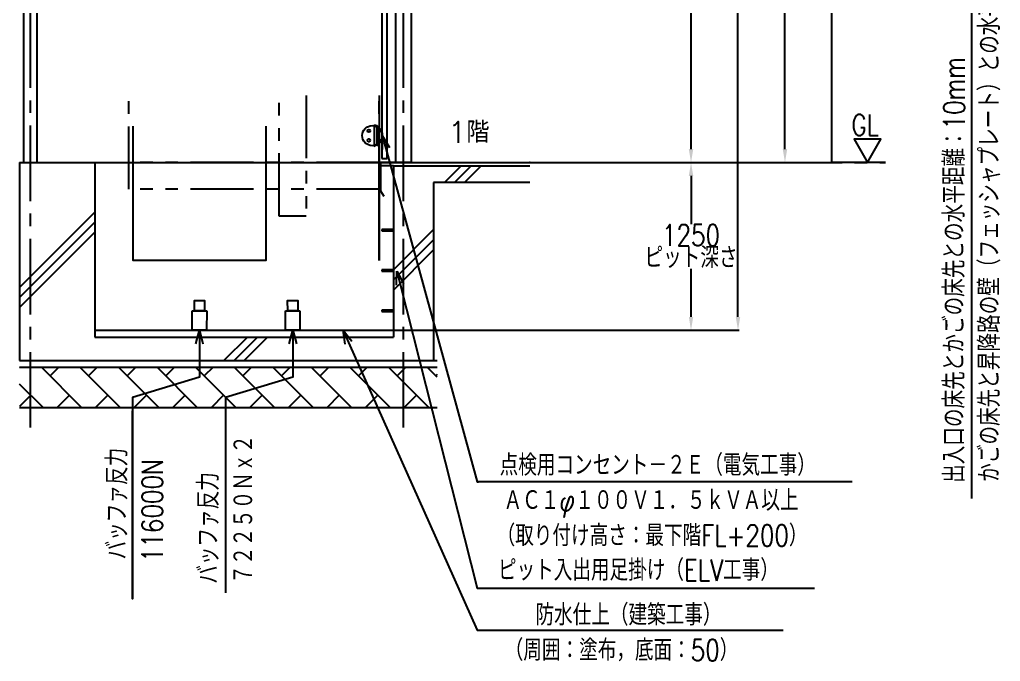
# Model space of a CAD drawing. Extents: x 6277 to 40502, y 903 to 24570.
# Drawn here: x 24019 to 31326, y 9051 to 13831 of the extents above; entities that cross this region are included whole.
import ezdxf
from ezdxf.enums import TextEntityAlignment as Align

# ---------------------------------------------------------------- set-up
doc = ezdxf.new("R2010")
doc.units = 0
doc.header["$LTSCALE"] = 750
doc.header["$MEASUREMENT"] = 0
doc.linetypes.add('CENTER2', pattern=[1.125, 0.75, -0.125, 0.125, -0.125])
doc.linetypes.add('PHANTOM2', pattern=[1.25, 0.625, -0.125, 0.125, -0.125, 0.125, -0.125])
doc.layers.get('0').update_dxf_attribs({"linetype": 'CONTINUOUS'})
doc.layers.get('DEFPOINTS').update_dxf_attribs({"color": 8, "linetype": 'CONTINUOUS'})
for name, color, linetype in [('00-OBJE', 3, 'CONTINUOUS'), ('00-PHAN', 5, 'PHANTOM2'), ('00-TXT1', 4, 'CONTINUOUS'), ('ZZ-BUILD-AXIS-T', 7, 'CENTER2'), ('ZZ-BUILD-ETC', 2, 'CONTINUOUS'), ('ZZ-BUILD-F', 3, 'CONTINUOUS'), ('ZZ-BUILD-FF', 3, 'CONTINUOUS'), ('ZZ-BUILD-W', 3, 'CONTINUOUS'), ('ZZ-BUILD-WP', 5, 'PHANTOM2'), ('ZZ-COMMENT', 6, 'CONTINUOUS'), ('ZZ-DIM-COM1', 6, 'CONTINUOUS'), ('ZZ-OBJE', 3, 'CONTINUOUS'), ('ZZ-PHAN', 5, 'PHANTOM2'), ('ZZ-TEXT', 4, 'CONTINUOUS')]:
    doc.layers.add(name, color=color, linetype=linetype)
doc.styles.add('MITOH', font='romans.shx', dxfattribs={"width": 0.8, "bigfont": 'extfont.shx'})
doc.dimstyles.get("Standard").update_dxf_attribs({"dimtxt": 0.18, "dimasz": 0.18, "dimexe": 0.18, "dimexo": 0.0625, "dimgap": 0.09, "dimtad": 0, "dimtih": 1, "dimtoh": 1, "dimzin": 0, "dimdsep": 46, "dimtxsty": 'MITOH', "dimcen": 0.09, "dimadec": 0, "dimazin": 0, "dimtfac": 1, "dimtofl": 0, "dimtmove": 2, "dimatfit": 3, "dimfxl": 1, "dimtolj": 1, "dimarcsym": 0})

# ---------------------------------------------------------------- blocks, each defined once
blk = doc.blocks.new('*U213')
at = {"layer": 'ZZ-COMMENT', "style": 'MITOH', "width": 0.8}
for s, p in [('防水仕上（建築工事）', (27695.5, 9477.9)), ('（周囲：塗布，底面：50）', (27466.3, 9215.4))]:
    blk.add_text(s, height=157.5, dxfattribs=at).set_placement(p)
blk = doc.blocks.new('*U217')
at = {"layer": 'ZZ-COMMENT', "style": 'MITOH', "width": 0.8}
blk.add_text('ピット入出用足掛け（ELV工事）', height=157.5, dxfattribs=at).set_placement((27415.9, 9811.4))
blk = doc.blocks.new('_OPEN30')
at = {"color": 0, "linetype": 'ByBlock'}
for p, q in [((-1, 0.268), (0, 0)), ((0, 0), (-1, -0.268)), ((0, 0), (-1, 0))]:
    blk.add_line(p, q, dxfattribs=at)
blk = doc.blocks.new('*U218')
at = {"layer": 'ZZ-COMMENT'}
blk.add_lwpolyline([(26686.5, 12019.5), (27261.9, 9756.4), (27271.9, 9756.4)], dxfattribs=at)
at = {"layer": 'ZZ-COMMENT', "xscale": 100, "yscale": 100, "zscale": 100, "rotation": 104.2645122980797}
blk.add_blockref('_OPEN30', (26661.9, 12116.4), dxfattribs=at)
blk = doc.blocks.new('*U219')
at = {"layer": 'ZZ-COMMENT', "style": 'MITOH', "width": 0.8}
for s, p in [('点検用コンセント－２Ｅ（電気工事）', (27428.5, 10593.9)), ('ＡＣ１φ１００Ｖ１．５ｋＶＡ以上', (27457.9, 10331.4)), ('（取り付け高さ：最下階FL+200）', (27405.7, 10068.9))]:
    blk.add_text(s, height=157.5, dxfattribs=at).set_placement(p)
blk = doc.blocks.new('*U220')
at = {"layer": 'ZZ-COMMENT'}
blk.add_lwpolyline([(26580.9, 13030), (27261.9, 10548.9), (27271.9, 10548.9)], dxfattribs=at)
at = {"layer": 'ZZ-COMMENT', "xscale": 100, "yscale": 100, "zscale": 100, "rotation": 105.3491231790257}
blk.add_blockref('_OPEN30', (26554.4, 13126.4), dxfattribs=at)
blk = doc.blocks.new('*U223')
at = {"layer": 'ZZ-COMMENT', "color": 2, "style": 'MITOH', "width": 0.8}
blk.add_text('７２２５０Ｎｘ２', height=157.5, rotation=90, dxfattribs=at).set_placement((25599.4, 9788.5))
at = {"layer": 'ZZ-COMMENT', "color": 4, "style": 'MITOH', "width": 0.8}
blk.add_text('バッファ反力', height=157.5, rotation=90, dxfattribs=at).set_placement((25336.9, 9788.5))
blk = doc.blocks.new('*U224')
at = {"layer": 'ZZ-COMMENT', "color": 3}
blk.add_lwpolyline([(25887.4, 11576.4), (25887.4, 11326.4), (25386.9, 11176.4), (25386.9, 10981.4), (25386.9, 9720.5)], dxfattribs=at)
at = {"layer": 'ZZ-COMMENT', "color": 3, "xscale": 100, "yscale": 100, "zscale": 100, "rotation": 90}
blk.add_blockref('_OPEN30', (25887.4, 11676.4), dxfattribs=at)
blk = doc.blocks.new('*U227')
at = {"layer": 'ZZ-COMMENT', "style": 'MITOH', "width": 0.8}
for s, p in [('かごの床先と昇降路の壁（フェッシャプレート）との水平距離：32mm', (31156.4, 10548.1)), ('出入口の床先とかごの床先との水平距離：10mm', (30893.9, 10539.7))]:
    blk.add_text(s, height=157.5, rotation=90, dxfattribs=at).set_placement(p)
blk = doc.blocks.new('*X229')
at = {"color": 0}
for p, q in [((23856.1, 11401.4), (23851.9, 11397.2)), ((24313.9, 11101.4), (24013.9, 11401.4)), ((24143.5, 11401.4), (24078.7, 11336.6)), ((24601.2, 11101.4), (24301.2, 11401.4)), ((24430.9, 11401.4), (24366.1, 11336.6)), ((24888.6, 11101.4), (24588.6, 11401.4)), ((24718.2, 11401.4), (24653.4, 11336.6)), ((25176, 11101.4), (24876, 11401.4)), ((25005.6, 11401.4), (24940.8, 11336.6)), ((25463.3, 11101.4), (25163.3, 11401.4)), ((25293, 11401.4), (25228.2, 11336.6)), ((25750.7, 11101.4), (25450.7, 11401.4)), ((25580.4, 11401.4), (25515.5, 11336.6)), ((26038.1, 11101.4), (25738.1, 11401.4)), ((25867.7, 11401.4), (25802.9, 11336.6)), ((26325.4, 11101.4), (26025.4, 11401.4)), ((26155.1, 11401.4), (26090.3, 11336.6)), ((26612.8, 11101.4), (26312.8, 11401.4)), ((26442.5, 11401.4), (26377.6, 11336.6)), ((26900.2, 11101.4), (26600.2, 11401.4)), ((26729.8, 11401.4), (26665, 11336.6)), ((26961.9, 11327.1), (26887.5, 11401.4)), ((26961.9, 11346.1), (26952.4, 11336.6)), ((24026.5, 11101.4), (23851.9, 11276)), ((23935, 11192.9), (23851.9, 11109.8)), ((24222.4, 11192.9), (24130.9, 11101.4)), ((24509.7, 11192.9), (24418.2, 11101.4)), ((24797.1, 11192.9), (24705.6, 11101.4)), ((25084.5, 11192.9), (24993, 11101.4)), ((25371.8, 11192.9), (25280.4, 11101.4)), ((25659.2, 11192.9), (25567.7, 11101.4)), ((25946.6, 11192.9), (25855.1, 11101.4)), ((26234, 11192.9), (26142.5, 11101.4)), ((26521.3, 11192.9), (26429.8, 11101.4)), ((26808.7, 11192.9), (26717.2, 11101.4))]:
    blk.add_line(p, q, dxfattribs=at)
blk = doc.blocks.new('*U230')
at = {"layer": 'ZZ-COMMENT'}
blk.add_lwpolyline([(26302.8, 11585.2), (27261.9, 9443.9), (27271.9, 9443.9)], dxfattribs=at)
at = {"layer": 'ZZ-COMMENT', "xscale": 100, "yscale": 100, "zscale": 100, "rotation": 114.1289595890923}
blk.add_blockref('_OPEN30', (26261.9, 11676.4), dxfattribs=at)
blk = doc.blocks.new('*D278')
at = {"layer": 'DEFPOINTS', "color": 0, "transparency": 16777216}
for p in [(27821.4, 12767.4), (29021.4, 12767.4), (26803.9, 11517.4)]:
    blk.add_point(p, dxfattribs=at)
at = {"layer": 'ZZ-DIM-COM1', "color": 0, "lineweight": -2, "transparency": 16777216}
for p, q in [((27824.5, 12767.4), (29030.4, 12767.4)), ((29021.4, 12667.4), (29021.4, 12308.9)), ((29021.4, 11617.4), (29021.4, 11975.9)), ((26807, 11517.4), (29030.4, 11517.4))]:
    blk.add_line(p, q, dxfattribs=at)
at = {"layer": 'ZZ-DIM-COM1', "color": 0, "transparency": 16777216}
for points in [[(29004.8, 12667.4), (29038.1, 12667.4), (29021.4, 12767.4)], [(29004.8, 11617.4), (29038.1, 11617.4), (29021.4, 11517.4)]]:
    blk.add_solid(points, dxfattribs=at)
at = {"layer": 'ZZ-DIM-COM1', "color": 0, "transparency": 16777216, "char_height": 157.5, "attachment_point": 5, "style": 'MITOH'}
for s, insert in [('\\A1;1250', (29021.4, 12225.6)), ('\\A1;ピット深さ', (29021.4, 12059.1))]:
    blk.add_mtext(s, dxfattribs=dict(at, insert=insert))
blk = doc.blocks.new('*D279')
at = {"layer": 'DEFPOINTS', "color": 0, "transparency": 16777216}
for p in [(27821.4, 16307.4), (29021.4, 16307.4), (27821.4, 12767.4)]:
    blk.add_point(p, dxfattribs=at)
at = {"layer": 'ZZ-DIM-COM1', "color": 0, "lineweight": -2, "transparency": 16777216}
for p, q in [((27824.5, 16307.4), (29030.4, 16307.4)), ((29021.4, 16207.4), (29021.4, 14620.6)), ((29021.4, 12867.4), (29021.4, 14454.1)), ((27824.5, 12767.4), (29030.4, 12767.4))]:
    blk.add_line(p, q, dxfattribs=at)
at = {"layer": 'ZZ-DIM-COM1', "color": 0, "transparency": 16777216}
for points in [[(29004.8, 16207.4), (29038.1, 16207.4), (29021.4, 16307.4)], [(29004.8, 12867.4), (29038.1, 12867.4), (29021.4, 12767.4)]]:
    blk.add_solid(points, dxfattribs=at)
at = {"layer": 'ZZ-DIM-COM1', "color": 0, "transparency": 16777216, "insert": (29021.4, 14537.4), "char_height": 157.5, "attachment_point": 5, "style": 'MITOH'}
blk.add_mtext('\\A1;行程\u30003540', dxfattribs=at)
blk = doc.blocks.new('*D282')
at = {"layer": 'DEFPOINTS', "color": 0, "transparency": 16777216}
for p in [(26828.9, 19802.4), (29371.4, 19802.4), (26803.9, 11517.4)]:
    blk.add_point(p, dxfattribs=at)
at = {"layer": 'ZZ-DIM-COM1', "color": 0, "lineweight": -2, "transparency": 16777216}
for p, q in [((26832, 19802.4), (29380.4, 19802.4)), ((29371.4, 19702.4), (29371.4, 15743.1)), ((29371.4, 11617.4), (29371.4, 15576.6)), ((26807, 11517.4), (29380.4, 11517.4))]:
    blk.add_line(p, q, dxfattribs=at)
at = {"layer": 'ZZ-DIM-COM1', "color": 0, "transparency": 16777216}
for points in [[(29354.8, 19702.4), (29388.1, 19702.4), (29371.4, 19802.4)], [(29354.8, 11617.4), (29388.1, 11617.4), (29371.4, 11517.4)]]:
    blk.add_solid(points, dxfattribs=at)
at = {"layer": 'ZZ-DIM-COM1', "color": 0, "transparency": 16777216, "insert": (29371.4, 15659.9), "char_height": 157.5, "attachment_point": 5, "style": 'MITOH'}
blk.add_mtext('\\A1;全高\u30008285', dxfattribs=at)
blk = doc.blocks.new('*D283')
at = {"layer": 'DEFPOINTS', "color": 0, "transparency": 16777216}
for p in [(26828.9, 19802.4), (29721.4, 19802.4), (27896.4, 12767.4)]:
    blk.add_point(p, dxfattribs=at)
at = {"layer": 'ZZ-DIM-COM1', "color": 0, "lineweight": -2, "transparency": 16777216}
for p, q in [((26832, 19802.4), (29730.4, 19802.4)), ((29721.4, 19702.4), (29721.4, 16368.1)), ((29721.4, 12867.4), (29721.4, 16201.6)), ((27899.5, 12767.4), (29730.4, 12767.4))]:
    blk.add_line(p, q, dxfattribs=at)
at = {"layer": 'ZZ-DIM-COM1', "color": 0, "transparency": 16777216}
for points in [[(29704.8, 19702.4), (29738.1, 19702.4), (29721.4, 19802.4)], [(29704.8, 12867.4), (29738.1, 12867.4), (29721.4, 12767.4)]]:
    blk.add_solid(points, dxfattribs=at)
at = {"layer": 'ZZ-DIM-COM1', "color": 0, "transparency": 16777216, "insert": (29721.4, 16284.9), "char_height": 157.5, "attachment_point": 5, "style": 'MITOH'}
blk.add_mtext('\\A1;昇降路頂部の地上高さ\u30007035', dxfattribs=at)
blk = doc.blocks.new('*U240')
at = {"layer": 'ZZ-TEXT', "style": 'MITOH', "width": 0.8}
blk.add_text('GL', height=157.5, dxfattribs=at).set_placement((30049.4, 13126.4))
blk = doc.blocks.new('A$C6E4F4852')
at = {"layer": '00-OBJE', "linetype": 'Continuous'}
blk.add_lwpolyline([(855, 270), (855, -730), (1845, -730), (1845, 270)], dxfattribs=at)
at = {"layer": '00-PHAN', "linetype": 'PHANTOM2'}
for points in [[(10, 500), (10, -200), (1875, -200), (1875, 500)], [(555, 500), (555, -400), (755, -400), (755, 500)], [(10, 0), (1875, 0)]]:
    blk.add_lwpolyline(points, dxfattribs=at)
blk = doc.blocks.new('*U245')
at = {"layer": 'ZZ-COMMENT', "color": 3}
blk.add_lwpolyline([(25191.4, 11576.4), (25191.4, 11326.4), (24691.9, 11176.4), (24691.9, 9677.3), (24691.9, 11076.4)], dxfattribs=at)
at = {"layer": 'ZZ-COMMENT', "color": 3, "xscale": 100, "yscale": 100, "zscale": 100, "rotation": 90}
blk.add_blockref('_OPEN30', (25191.4, 11676.4), dxfattribs=at)
blk = doc.blocks.new('*U246')
at = {"layer": 'ZZ-COMMENT', "color": 4, "style": 'MITOH', "width": 0.8}
for s, p in [('バッファ反力', (24656.6, 9969.8)), ('116000N', (24919.1, 9950.6))]:
    blk.add_text(s, height=157.5, rotation=90, dxfattribs=at).set_placement(p)
blk = doc.blocks.new('*D302')
at = {"layer": 'DEFPOINTS', "color": 0, "transparency": 16777216}
for p in [(30471.4, 16307.4), (30070.8, 12767.4), (30471.4, 12767.4)]:
    blk.add_point(p, dxfattribs=at)
at = {"layer": 'ZZ-DIM-COM1', "color": 0, "lineweight": -2, "transparency": 16777216}
for p, q in [((30471.4, 16307.4), (30070.7, 16307.4)), ((30070.8, 16307.2), (30070.8, 14537.5)), ((30070.8, 12767.5), (30070.8, 14537.2)), ((30471.4, 12767.4), (30070.7, 12767.4))]:
    blk.add_line(p, q, dxfattribs=at)
at = {"layer": 'ZZ-DIM-COM1', "color": 0, "transparency": 16777216}
for points in [[(30070.8, 16307.2), (30070.9, 16307.2), (30070.8, 16307.4)], [(30070.8, 12767.5), (30070.9, 12767.5), (30070.8, 12767.4)]]:
    blk.add_solid(points, dxfattribs=at)
at = {"layer": 'ZZ-DIM-COM1', "color": 0, "transparency": 16777216, "insert": (30070.8, 14537.4), "char_height": 0.18, "attachment_point": 5, "style": 'MITOH'}
blk.add_mtext('\\A1;3540.00', dxfattribs=at)

msp = doc.modelspace()

# ---------------------------------------------------------------- linework, layer by layer
at = {"layer": 'ZZ-BUILD-AXIS-T', "linetype": 'CENTER2'}
for p, q in [((24098.92, 10792.356), (24098.92, 22207.356)), ((26878.92, 10792.356), (26878.92, 21307.356)), ((27896.42, 12767.356), (30471.42, 12767.356))]:
    msp.add_line(p, q, dxfattribs=at)
at = {"layer": 'ZZ-BUILD-ETC'}
msp.add_point((27821.42, 12767.356), dxfattribs=at)
at = {"layer": 'ZZ-BUILD-F', "linetype": 'Continuous'}
for p, q in [((26803.92, 12742.356), (27821.42, 12742.356)), ((27821.42, 12617.356), (27103.92, 12617.356)), ((24018.92, 11467.356), (24018.92, 11292.356)), ((24578.92, 11467.356), (26803.92, 11467.356)), ((27103.92, 11467.356), (27103.92, 11292.356)), ((24018.92, 11292.356), (27128.92, 11292.356)), ((24018.92, 11242.356), (27128.92, 11242.356)), ((24018.92, 10942.356), (27128.92, 10942.356))]:
    msp.add_line(p, q, dxfattribs=at)
at = {"layer": 'ZZ-BUILD-F', "color": 7, "linetype": 'Continuous'}
for p, q in [((27308.92, 12742.356), (27183.92, 12617.356)), ((27383.92, 12742.356), (27258.92, 12617.356)), ((27458.92, 12742.356), (27333.92, 12617.356)), ((25716.42, 11467.356), (25541.42, 11292.356)), ((25791.42, 11467.356), (25616.42, 11292.356)), ((25866.42, 11467.356), (25691.42, 11292.356))]:
    msp.add_line(p, q, dxfattribs=at)
at = {"layer": 'ZZ-BUILD-FF', "linetype": 'Continuous'}
msp.add_line((24578.92, 12767.356), (27821.42, 12767.356), dxfattribs=at)
at = {"layer": 'ZZ-BUILD-W', "linetype": 'Continuous'}
for p, q in [((24048.92, 16167.356), (24048.92, 12767.356)), ((24148.92, 12767.356), (24148.92, 16167.356)), ((26821.42, 12767.356), (26821.42, 15869.356)), ((26936.42, 15869.356), (26936.42, 12767.356)), ((24018.92, 12767.356), (24018.92, 11467.356)), ((24018.92, 12767.356), (24578.92, 12767.356)), ((24048.92, 12767.356), (24148.92, 12767.356)), ((24578.92, 12767.356), (24578.92, 11467.356)), ((26803.92, 12742.356), (26803.92, 11467.356)), ((26936.42, 12767.356), (26821.42, 12767.356)), ((27103.92, 12617.356), (27103.92, 11467.356))]:
    msp.add_line(p, q, dxfattribs=at)
at = {"layer": 'ZZ-BUILD-W', "color": 7, "linetype": 'Continuous'}
for p, q in [((24018.92, 11837.356), (24578.92, 12397.356)), ((24018.92, 11762.356), (24578.92, 12322.356)), ((24018.92, 11687.356), (24578.92, 12247.356)), ((26803.92, 11967.356), (27103.92, 12267.356)), ((26803.92, 11892.356), (27103.92, 12192.356)), ((26803.92, 11817.356), (27103.92, 12117.356))]:
    msp.add_line(p, q, dxfattribs=at)
at = {"layer": 'ZZ-BUILD-W'}
msp.add_point((24048.92, 12767.356), dxfattribs=at)
at = {"layer": 'ZZ-BUILD-WP', "color": 3, "linetype": 'Continuous'}
for p, q in [((24578.92, 12442.356), (24578.92, 11517.356)), ((26803.92, 12442.356), (26803.92, 11517.356)), ((24578.92, 11517.356), (26803.92, 11517.356))]:
    msp.add_line(p, q, dxfattribs=at)
at = {"layer": 'ZZ-COMMENT'}
for p, q in [((31110.922, 15473.856), (31110.922, 10265.056)), ((27428.92, 10389.856), (30223.32, 10389.856)), ((27428.92, 9597.356), (29942.52, 9597.356)), ((27428.92, 9284.856), (29707.32, 9284.856))]:
    msp.add_line(p, q, dxfattribs=at)
at = {"layer": 'ZZ-OBJE'}
for p, q in [((26716.92, 14889.356), (26716.92, 12797.356)), ((26756.92, 12797.356), (26756.92, 14889.356)), ((26698.92, 13038.356), (26698.92, 12038.356)), ((26698.92, 12038.356), (26698.92, 13038.356)), ((26716.92, 12797.356), (26756.92, 12797.356)), ((26803.92, 12267.356), (26718.92, 12267.356)), ((26718.92, 12267.356), (26718.92, 12257.356)), ((26718.92, 12257.356), (26803.92, 12257.356)), ((26803.92, 12257.356), (26803.92, 12267.356)), ((26698.92, 12038.356), (26698.92, 12038.356)), ((26803.92, 11967.356), (26718.92, 11967.356)), ((26718.92, 11967.356), (26718.92, 11957.356)), ((26718.92, 11957.356), (26803.92, 11957.356)), ((26803.92, 11957.356), (26803.92, 11967.356)), ((25304.42, 11517.356), (25304.92, 11663.356)), ((25304.42, 11517.356), (25304.92, 11663.356)), ((25304.92, 11663.356), (25412.92, 11663.356)), ((25304.92, 11663.356), (25412.92, 11663.356)), ((25412.92, 11663.356), (25412.42, 11517.356)), ((25412.92, 11663.356), (25412.42, 11517.356)), ((25999.42, 11517.356), (25999.92, 11663.356)), ((25999.92, 11663.356), (26107.92, 11663.356)), ((26107.92, 11663.356), (26107.42, 11517.356)), ((26803.92, 11667.356), (26718.92, 11667.356)), ((26718.92, 11667.356), (26718.92, 11657.356)), ((26718.92, 11657.356), (26803.92, 11657.356)), ((26803.92, 11657.356), (26803.92, 11667.356)), ((25418.92, 11517.356), (25298.92, 11517.356)), ((25418.92, 11517.356), (25298.92, 11517.356)), ((25412.42, 11517.356), (25304.42, 11517.356)), ((25412.42, 11517.356), (25304.42, 11517.356)), ((26113.92, 11517.356), (25993.92, 11517.356)), ((26107.42, 11517.356), (25999.42, 11517.356))]:
    msp.add_line(p, q, dxfattribs=at)
at = {"layer": 'ZZ-OBJE', "linetype": 'Continuous'}
for p, q in [((26661.422, 13047.356), (26661.422, 12887.356)), ((26661.422, 13047.356), (26681.422, 13042.356)), ((26681.422, 13042.356), (26681.422, 12892.356)), ((26721.422, 13002.356), (26681.422, 13042.356)), ((26701.423, 12912.356), (26701.422, 13022.356)), ((26721.422, 12932.356), (26721.422, 13002.356)), ((26661.422, 12887.356), (26721.422, 12932.356)), ((26681.422, 12892.356), (26701.422, 12912.356)), ((26821.42, 12767.356), (26708.92, 12767.356)), ((26708.92, 12767.356), (26708.92, 12557.356)), ((26803.92, 12742.356), (26708.92, 12742.356)), ((26708.92, 12557.356), (26731.92, 12517.356))]:
    msp.add_line(p, q, dxfattribs=at)
at = {"layer": 'ZZ-OBJE'}
for points in [[(25321.42, 11663.356), (25320.92, 11738.356), (25396.92, 11738.356), (25397.42, 11663.356)], [(25321.42, 11663.356), (25320.92, 11738.356), (25396.92, 11738.356), (25397.42, 11663.356)], [(26016.42, 11663.356), (26015.92, 11738.356), (26091.92, 11738.356), (26092.42, 11663.356)]]:
    msp.add_lwpolyline(points, close=True, dxfattribs=at)
at = {"layer": 'ZZ-OBJE', "linetype": 'Continuous'}
for centre, radius in [((26646.42, 12967.356), 75), ((26621.42, 13002.356), 10), ((26621.42, 12932.356), 10)]:
    msp.add_circle(centre, radius, dxfattribs=at)
at = {"layer": 'ZZ-PHAN'}
for p, q in [((26698.92, 13267.356), (26698.92, 12567.356)), ((26698.92, 12567.356), (26698.92, 13267.356)), ((26698.92, 12767.356), (26698.92, 12767.356))]:
    msp.add_line(p, q, dxfattribs=at)
at = {"layer": 'ZZ-TEXT'}
msp.add_lwpolyline([(30336.42, 12767.356), (30436.42, 12940.561), (30236.42, 12940.561)], close=True, dxfattribs=at)

# ---------------------------------------------------------------- block references
at = {"layer": '00-TXT1', "xscale": -1}
msp.add_blockref('A$C6E4F4852', (26708.92, 12767.356), dxfattribs=at)
at = {"layer": 'ZZ-BUILD-F', "linetype": 'Continuous'}
msp.add_blockref('*X229', (167.013, -159.077), dxfattribs=at)
at = {"layer": 'ZZ-COMMENT'}
for name in ['*U227', '*U240', '*U220', '*U218', '*U245', '*U224', '*U230', '*U223', '*U246', '*U219', '*U217', '*U213']:
    msp.add_blockref(name, (167.013, -159.077), dxfattribs=at)

# ---------------------------------------------------------------- texts
at = {"layer": 'ZZ-TEXT', "style": 'MITOH'}
msp.add_text('1階', height=157.5, dxfattribs=at).set_placement((27211.92, 12867.356), align=Align.BOTTOM_LEFT)

# ---------------------------------------------------------------- dimensions: what is measured, and where the dimension line sits
at = {"layer": 'ZZ-DIM-COM1'}
for base, p1, p2, text, picture, middle in [((29371.42, 19802.356), (26803.92, 11517.356), (26828.92, 19802.356), '全高\u3000<>', '*D282', (29371.42, 15659.856)), ((29721.42, 19802.356), (27896.42, 12767.356), (26828.92, 19802.356), '昇降路頂部の地上高さ\u3000<>', '*D283', (29721.42, 16284.856)), ((29021.42, 16307.356), (27821.42, 12767.356), (27821.42, 16307.356), '行程\u3000<>', '*D279', (29021.42, 14537.356)), ((29021.42, 12767.356), (26803.92, 11517.356), (27821.42, 12767.356), '<>\\Xピット深さ', '*D278', (29021.42, 12142.356))]:
    dim = msp.add_linear_dim(base=base, p1=p1, p2=p2, angle=270, text=text, dimstyle='Standard', override={"dimscale": 50, "dimtxt": 3.15, "dimasz": 2, "dimdec": 0}, dxfattribs=at)
    dim.commit()
    dim.dimension.update_dxf_attribs({"geometry": picture, "text_midpoint": middle})
dim = msp.add_linear_dim(base=(30070.849, 12767.356), p1=(30471.42, 16307.356), p2=(30471.42, 12767.356), angle=90, dimstyle='Standard', dxfattribs=at)
dim.commit()
dim.dimension.update_dxf_attribs({"geometry": '*D302', "text_midpoint": (30070.849, 14537.356)})

doc.saveas('drawing.dxf')
